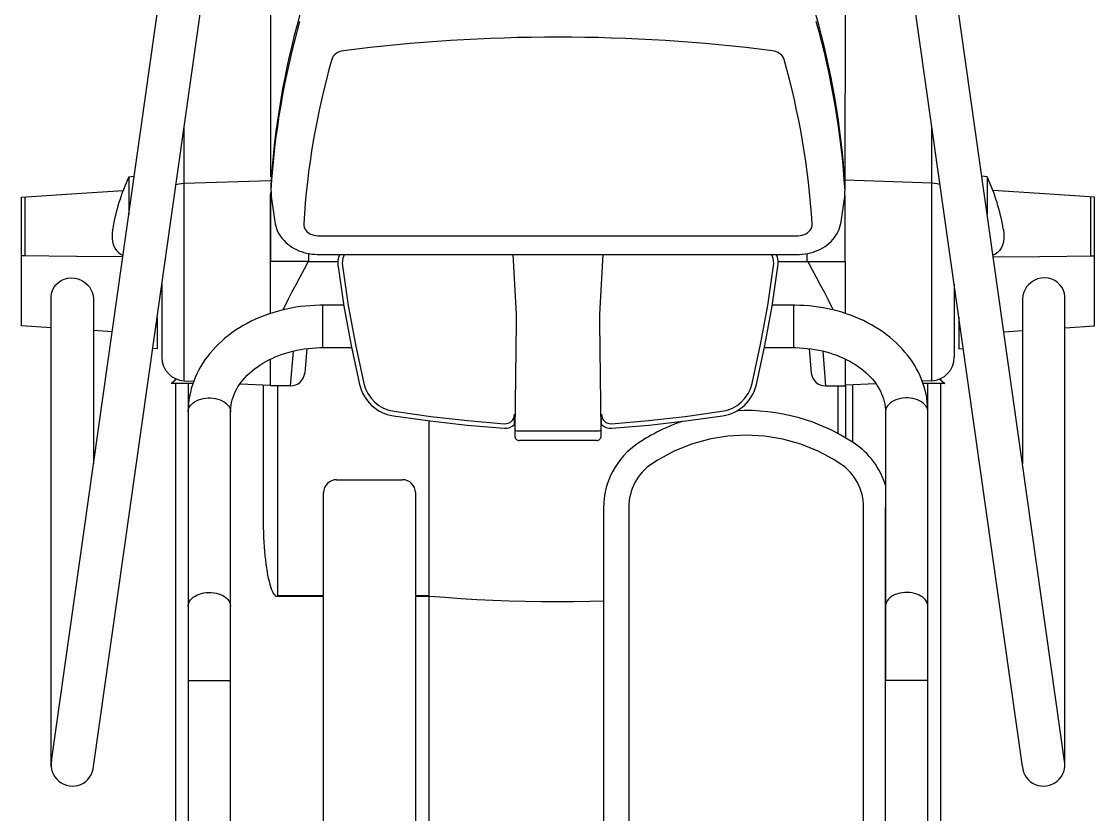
# Model space of a CAD drawing. Header units: millimetres. Extents: x 29224 to 62779, y 35576 to 54938.
# Drawn here: x 59116 to 59769, y 36494 to 36977 of the extents above; entities that cross this region are included whole.
import ezdxf

# ---------------------------------------------------------------- set-up
doc = ezdxf.new("R2010")
doc.units = ezdxf.units.MM

# ---------------------------------------------------------------- blocks, each defined once
blk = doc.blocks.new('A$C29B01179')
for p, q in [((1049.29, 634.45, -1035.45), (1050.47, 652.5, -1035.45)), ((1050.47, 652.5, -1035.45), (1128.65, 652.5, -1035.45)), ((1092.6, 618.96, -1035.45), (1092.97, 652.5, -1035.45)), ((1092.97, 650.21, -1035.45), (1092.97, 652.5, -1035.45)), ((1092.97, 650.21, -1035.45), (1128.65, 650.21, -1035.45)), ((1128.65, 652.5, -1035.45), (1130.85, 618.96, -1035.45)), ((782.57, 634.45, -1035.45), (1067.94, 634.45, -1035.45)), ((784.39, 634.45, -1035.45), (1362.84, 552.53, -1035.45)), ((1067.94, 634.45, -1035.45), (1068.12, 634.47, -1035.45)), ((1068.12, 634.47, -1035.45), (1070.07, 634.23, -1035.45)), ((1070.07, 634.23, -1035.45), (1071.98, 633.65, -1035.45)), ((1071.98, 633.65, -1035.45), (1073.8, 632.73, -1035.45)), ((1073.8, 632.73, -1035.45), (1075.45, 631.5, -1035.45)), ((1075.45, 631.5, -1035.45), (1076.87, 630.03, -1035.45)), ((1076.87, 630.03, -1035.45), (1078.04, 628.33, -1035.45)), ((1078.04, 628.33, -1035.45), (1078.92, 626.45, -1035.45)), ((1078.92, 626.45, -1035.45), (1079.48, 624.44, -1035.45)), ((1079.55, 620.09, -1035.45), (1079.01, 617.92, -1035.45)), ((1079.48, 624.44, -1035.45), (1079.7, 622.27, -1035.45)), ((1079.7, 622.27, -1035.45), (1079.55, 620.09, -1035.45)), ((1076.91, 613.98, -1035.45), (1075.43, 612.32, -1035.45)), ((1078.12, 615.86, -1035.45), (1076.91, 613.98, -1035.45)), ((1079.01, 617.92, -1035.45), (1078.12, 615.86, -1035.45)), ((1092.36, 590.84, -1035.45), (1092.6, 618.96, -1035.45)), ((1130.85, 618.96, -1035.45), (1132.73, 590.67, -1035.45)), ((782.57, 608.67, -1035.45), (1359.23, 527, -1035.45)), ((1066.92, 608.67, -1035.45), (966.45, 608.67, -1035.45)), ((1046.84, 597.28, -1035.45), (1047.59, 608.67, -1035.45)), ((1067.11, 608.67, -1035.45), (1066.92, 608.67, -1035.45)), ((1069.01, 608.88, -1035.45), (1067.11, 608.67, -1035.45)), ((1070.85, 609.41, -1035.45), (1069.01, 608.88, -1035.45)), ((1072.63, 610.24, -1035.45), (1070.85, 609.41, -1035.45)), ((1074.09, 611.18, -1035.45), (1072.63, 610.24, -1035.45)), ((1075.43, 612.32, -1035.45), (1074.09, 611.18, -1035.45)), ((1096.26, 594.74, -1035.45), (1094.98, 593.43, -1035.45)), ((1097.78, 595.8, -1035.45), (1096.26, 594.74, -1035.45)), ((1099.54, 596.6, -1035.45), (1097.78, 595.8, -1035.45)), ((1101.52, 597.13, -1035.45), (1099.54, 596.6, -1035.45)), ((1103.81, 597.39, -1035.45), (1101.52, 597.13, -1035.45)), ((1106.35, 597.37, -1035.45), (1103.81, 597.39, -1035.45)), ((1109.11, 597.05, -1035.45), (1106.35, 597.37, -1035.45)), ((1109.28, 597.02, -1035.45), (1109.11, 597.05, -1035.45)), ((1093.93, 591.87, -1035.45), (1093.37, 590.69, -1035.45)), ((1094.98, 593.43, -1035.45), (1093.93, 591.87, -1035.45)), ((1141.12, 587.18, -1035.45), (1118.16, 587.18, -1035.45)), ((1141.12, 587.18, -1035.45), (1141.4, 583.89, -1035.45)), ((1036.51, 569.99, -1035.45), (1036.74, 572.67, -1035.45)), ((1055.66, 569.99, -1035.45), (1036.51, 569.99, -1035.45)), ((1015.42, 548.23, -1035.45), (1015.42, 561.56, -1035.45)), ((1015.42, 561.56, -1035.45), (1018.14, 558.32, -1035.45)), ((1075.89, 567.13, -1035.45), (1031.36, 567.13, -1035.45)), ((1015.42, 558.88, -1035.45), (457.46, 558.88, -1035.45)), ((1017.67, 558.88, -1035.45), (1018.38, 558.88, -1035.45)), ((1136.35, 558.57, -1035.45), (1136.4, 558.42, -1035.45)), ((1136.4, 558.42, -1035.45), (1136.77, 556.84, -1035.45)), ((1136.77, 556.84, -1035.45), (1137.01, 555.21, -1035.45)), ((1137.01, 555.21, -1035.45), (1137.13, 553.55, -1035.45)), ((998.21, 551.14, -1035.45), (512.44, 551.14, -1035.45)), ((834.78, 551.14, -1035.45), (834.78, 525.36, -1035.45)), ((879.89, 551.14, -1035.45), (880.89, 551.05, -1035.45)), ((880.89, 551.05, -1035.45), (881.88, 550.78, -1035.45)), ((881.88, 550.78, -1035.45), (882.84, 550.33, -1035.45)), ((882.84, 550.33, -1035.45), (883.75, 549.72, -1035.45)), ((883.75, 549.72, -1035.45), (884.62, 548.94, -1035.45)), ((884.62, 548.94, -1035.45), (885.41, 548.02, -1035.45)), ((998.54, 551.14, -1035.45), (998.21, 551.14, -1035.45)), ((998.21, 551.14, -1035.45), (998.96, 551.09, -1035.45)), ((1000.73, 551.08, -1035.45), (998.54, 551.14, -1035.45)), ((998.96, 551.09, -1035.45), (999.95, 550.86, -1035.45)), ((999.95, 550.86, -1035.45), (1000.91, 550.46, -1035.45)), ((1015.42, 551.14, -1035.45), (1000.59, 551.14, -1035.45)), ((1003.05, 550.92, -1035.45), (1000.73, 551.08, -1035.45)), ((1000.91, 550.46, -1035.45), (1001.84, 549.89, -1035.45)), ((1001.84, 549.89, -1035.45), (1002.72, 549.15, -1035.45)), ((1002.72, 549.15, -1035.45), (1003.53, 548.26, -1035.45)), ((1005.37, 550.65, -1035.45), (1003.05, 550.92, -1035.45)), ((1003.53, 548.26, -1035.45), (1004.27, 547.23, -1035.45)), ((1007.68, 550.27, -1035.45), (1005.37, 550.65, -1035.45)), ((1009.98, 549.8, -1035.45), (1007.68, 550.27, -1035.45)), ((1012.26, 549.22, -1035.45), (1009.98, 549.8, -1035.45)), ((1014.53, 548.54, -1035.45), (1012.26, 549.22, -1035.45)), ((1016.78, 547.75, -1035.45), (1014.53, 548.54, -1035.45)), ((1015.42, 548.45, -1035.45), (1015, 548.37, -1035.45)), ((1017.05, 553.55, -1035.45), (1016.75, 547.76, -1035.45)), ((1017.05, 553.55, -1035.45), (1137.13, 553.55, -1035.45)), ((1137.13, 553.55, -1035.45), (1138.94, 501.01, -1035.45)), ((1137.13, 553.55, -1035.45), (1171.74, 553.55, -1035.45)), ((885.41, 548.02, -1035.45), (886.13, 546.95, -1035.45)), ((886.13, 546.95, -1035.45), (886.76, 545.77, -1035.45)), ((886.76, 545.77, -1035.45), (887.3, 544.47, -1035.45)), ((887.3, 544.47, -1035.45), (887.73, 543.09, -1035.45)), ((887.73, 543.09, -1035.45), (888.05, 541.65, -1035.45)), ((888.05, 541.65, -1035.45), (888.26, 540.15, -1035.45)), ((1004.27, 547.23, -1035.45), (1004.93, 546.07, -1035.45)), ((1004.93, 546.07, -1035.45), (1005.49, 544.81, -1035.45)), ((1005.49, 544.81, -1035.45), (1005.95, 543.45, -1035.45)), ((1005.95, 543.45, -1035.45), (1006.29, 542.01, -1035.45)), ((1006.29, 542.01, -1035.45), (1006.53, 540.53, -1035.45)), ((1019.01, 546.87, -1035.45), (1016.78, 547.75, -1035.45)), ((1021.21, 545.88, -1035.45), (1019.01, 546.87, -1035.45)), ((1023.39, 544.79, -1035.45), (1021.21, 545.88, -1035.45)), ((1025.53, 543.6, -1035.45), (1023.39, 544.79, -1035.45)), ((1027.64, 542.32, -1035.45), (1025.53, 543.6, -1035.45)), ((1029.71, 540.93, -1035.45), (1027.64, 542.32, -1035.45)), ((888.17, 535.59, -1035.45), (887.9, 534.12, -1035.45)), ((888.32, 537.1, -1035.45), (888.17, 535.59, -1035.45)), ((888.26, 540.15, -1035.45), (888.35, 538.63, -1035.45)), ((888.35, 538.63, -1035.45), (888.32, 537.1, -1035.45)), ((1006.53, 535.97, -1035.45), (1006.29, 534.48, -1035.45)), ((1006.53, 540.53, -1035.45), (1006.65, 539.01, -1035.45)), ((1006.65, 537.49, -1035.45), (1006.53, 535.97, -1035.45)), ((1006.65, 539.01, -1035.45), (1006.65, 537.49, -1035.45)), ((1031.75, 539.46, -1035.45), (1029.71, 540.93, -1035.45)), ((1033.73, 537.89, -1035.45), (1031.75, 539.46, -1035.45)), ((1035.67, 536.23, -1035.45), (1033.73, 537.89, -1035.45)), ((1037.57, 534.48, -1035.45), (1035.67, 536.23, -1035.45)), ((885.78, 529, -1035.45), (885.02, 528, -1035.45)), ((886.46, 530.13, -1035.45), (885.78, 529, -1035.45)), ((887.04, 531.37, -1035.45), (886.46, 530.13, -1035.45)), ((887.53, 532.71, -1035.45), (887.04, 531.37, -1035.45)), ((887.9, 534.12, -1035.45), (887.53, 532.71, -1035.45)), ((1004.27, 529.27, -1035.45), (1003.53, 528.24, -1035.45)), ((1004.93, 530.43, -1035.45), (1004.27, 529.27, -1035.45)), ((1005.49, 531.69, -1035.45), (1004.93, 530.43, -1035.45)), ((1005.95, 533.05, -1035.45), (1005.49, 531.69, -1035.45)), ((1006.29, 534.48, -1035.45), (1005.95, 533.05, -1035.45)), ((1039.41, 532.65, -1035.45), (1037.57, 534.48, -1035.45)), ((1041.19, 530.74, -1035.45), (1039.41, 532.65, -1035.45)), ((1042.92, 528.74, -1035.45), (1041.19, 530.74, -1035.45)), ((1044.58, 526.67, -1035.45), (1042.92, 528.74, -1035.45)), ((512.44, 525.36, -1035.45), (998.21, 525.36, -1035.45)), ((880.39, 525.38, -1035.45), (879.89, 525.36, -1035.45)), ((881.39, 525.56, -1035.45), (880.39, 525.38, -1035.45)), ((882.36, 525.92, -1035.45), (881.39, 525.56, -1035.45)), ((883.3, 526.45, -1035.45), (882.36, 525.92, -1035.45)), ((884.19, 527.15, -1035.45), (883.3, 526.45, -1035.45)), ((885.02, 528, -1035.45), (884.19, 527.15, -1035.45)), ((998.96, 525.41, -1035.45), (998.21, 525.36, -1035.45)), ((998.21, 525.36, -1035.45), (998.92, 525.35, -1035.45)), ((998.92, 525.35, -1035.45), (1000.56, 525.25, -1035.45)), ((999.95, 525.63, -1035.45), (998.96, 525.41, -1035.45)), ((1000.91, 526.04, -1035.45), (999.95, 525.63, -1035.45)), ((1000.56, 525.25, -1035.45), (1002.21, 525.05, -1035.45)), ((1001.84, 526.61, -1035.45), (1000.91, 526.04, -1035.45)), ((1002.72, 527.35, -1035.45), (1001.84, 526.61, -1035.45)), ((1002.21, 525.05, -1035.45), (1003.85, 524.75, -1035.45)), ((1003.53, 528.24, -1035.45), (1002.72, 527.35, -1035.45)), ((1003.85, 524.75, -1035.45), (1005.47, 524.35, -1035.45)), ((1005.47, 524.35, -1035.45), (1007.08, 523.84, -1035.45)), ((1007.08, 523.84, -1035.45), (1008.66, 523.24, -1035.45)), ((1008.66, 523.24, -1035.45), (1010.23, 522.55, -1035.45)), ((1010.23, 522.55, -1035.45), (1011.76, 521.77, -1035.45)), ((1046.19, 524.52, -1035.45), (1044.58, 526.67, -1035.45)), ((1047.73, 522.3, -1035.45), (1046.19, 524.52, -1035.45)), ((1049.21, 520.01, -1035.45), (1047.73, 522.3, -1035.45)), ((1011.76, 521.77, -1035.45), (1013.28, 520.89, -1035.45)), ((1013.28, 520.89, -1035.45), (1014.76, 519.93, -1035.45)), ((1015.27, 519.56, -1035.45), (1014.3, 501.01, -1035.45)), ((1014.76, 519.93, -1035.45), (1016.21, 518.88, -1035.45)), ((1016.21, 518.88, -1035.45), (1017.64, 517.74, -1035.45)), ((1017.64, 517.74, -1035.45), (1019.03, 516.52, -1035.45)), ((1019.03, 516.52, -1035.45), (1020.38, 515.22, -1035.45)), ((1050.62, 517.66, -1035.45), (1049.21, 520.01, -1035.45)), ((1051.95, 515.25, -1035.45), (1050.62, 517.66, -1035.45)), ((1020.38, 515.22, -1035.45), (1021.7, 513.84, -1035.45)), ((1021.7, 513.84, -1035.45), (1022.99, 512.38, -1035.45)), ((1022.99, 512.38, -1035.45), (1024.23, 510.84, -1035.45)), ((1024.23, 510.84, -1035.45), (1025.42, 509.23, -1035.45)), ((1025.42, 509.23, -1035.45), (1026.58, 507.55, -1035.45)), ((1053.22, 512.78, -1035.45), (1051.95, 515.25, -1035.45)), ((1054.42, 510.25, -1035.45), (1053.22, 512.78, -1035.45)), ((1055.54, 507.67, -1035.45), (1054.42, 510.25, -1035.45)), ((896.81, 502.19, -1035.45), (898.8, 502.59, -1035.45)), ((898.8, 502.59, -1035.45), (900.93, 502.97, -1035.45)), ((900.93, 502.97, -1035.45), (903.2, 503.33, -1035.45)), ((903.2, 503.33, -1035.45), (905.58, 503.66, -1035.45)), ((905.58, 503.66, -1035.45), (908.08, 503.97, -1035.45)), ((908.08, 503.97, -1035.45), (910.68, 504.24, -1035.45)), ((910.68, 504.24, -1035.45), (913.36, 504.49, -1035.45)), ((913.36, 504.49, -1035.45), (916.13, 504.7, -1035.45)), ((916.13, 504.7, -1035.45), (918.97, 504.88, -1035.45)), ((918.97, 504.88, -1035.45), (921.87, 505.03, -1035.45)), ((921.87, 505.03, -1035.45), (924.81, 505.15, -1035.45)), ((924.81, 505.15, -1035.45), (927.79, 505.24, -1035.45)), ((927.79, 505.24, -1035.45), (930.8, 505.29, -1035.45)), ((930.8, 505.29, -1035.45), (933.81, 505.3, -1035.45)), ((933.81, 505.3, -1035.45), (1014.52, 505.3, -1035.45)), ((1026.58, 507.55, -1035.45), (1027.68, 505.79, -1035.45)), ((1027.68, 505.79, -1035.45), (1028.74, 503.97, -1035.45)), ((1028.74, 503.97, -1035.45), (1029.74, 502.09, -1035.45)), ((1056.58, 505.05, -1035.45), (1055.54, 507.67, -1035.45)), ((1057.55, 502.38, -1035.45), (1056.58, 505.05, -1035.45)), ((886.51, 496.71, -1035.45), (885.78, 496.71, -1035.45)), ((885.79, 496.71, -1035.45), (885.88, 497.25, -1035.45)), ((885.79, 468.75, -1035.45), (885.79, 496.71, -1035.45)), ((885.88, 497.25, -1035.45), (886.16, 497.79, -1035.45)), ((886.16, 497.79, -1035.45), (886.64, 498.32, -1035.45)), ((1013.93, 496.71, -1035.45), (886.51, 496.71, -1035.45)), ((886.51, 496.71, -1035.45), (886.51, 468.75, -1035.45)), ((886.64, 498.32, -1035.45), (887.29, 498.85, -1035.45)), ((887.29, 498.85, -1035.45), (888.14, 499.36, -1035.45)), ((888.14, 499.36, -1035.45), (889.16, 499.87, -1035.45)), ((889.16, 499.87, -1035.45), (890.36, 500.37, -1035.45)), ((890.36, 500.37, -1035.45), (891.73, 500.85, -1035.45)), ((891.73, 500.85, -1035.45), (893.26, 501.31, -1035.45)), ((893.26, 501.31, -1035.45), (894.96, 501.76, -1035.45)), ((894.96, 501.76, -1035.45), (896.81, 502.19, -1035.45)), ((1013.93, 488.83, -1035.45), (1013.93, 501.01, -1035.45)), ((1013.93, 501.01, -1035.45), (1030.22, 501.01, -1035.45)), ((1029.74, 502.09, -1035.45), (1030.68, 500.14, -1035.45)), ((1030.68, 500.14, -1035.45), (1031.57, 498.14, -1035.45)), ((1031.57, 498.14, -1035.45), (1032.41, 496.09, -1035.45)), ((1032.41, 496.09, -1035.45), (1033.18, 493.98, -1035.45)), ((1058.45, 499.67, -1035.45), (1057.55, 502.38, -1035.45)), ((1058.01, 501.01, -1035.45), (1089.56, 501.01, -1035.45)), ((1059.26, 496.92, -1035.45), (1058.45, 499.67, -1035.45)), ((1060, 494.14, -1035.45), (1059.26, 496.92, -1035.45)), ((1089.56, 501.01, -1035.45), (1130.25, 501.01, -1035.45)), ((1089.56, 478.09, -1035.45), (1089.56, 501.01, -1035.45)), ((1089.56, 500.92, -1035.45), (1131.64, 500.92, -1035.45)), ((1107.09, 496.31, -1035.45), (1105.82, 495.58, -1035.45)), ((1108.39, 496.94, -1035.45), (1107.09, 496.31, -1035.45)), ((1109.72, 497.48, -1035.45), (1108.39, 496.94, -1035.45)), ((1111.08, 497.92, -1035.45), (1109.72, 497.48, -1035.45)), ((1112.46, 498.26, -1035.45), (1111.08, 497.92, -1035.45)), ((1113.63, 498.46, -1035.45), (1112.46, 498.26, -1035.45)), ((1129.05, 500.73, -1035.45), (1113.63, 498.47, -1035.45)), ((1136, 500.88, -1035.45), (1129.05, 500.73, -1035.45)), ((1141.08, 500.92, -1035.45), (1163.34, 500.92, -1035.45)), ((1163.34, 500.92, -1035.45), (1250.93, 500.92, -1035.45)), ((1033.18, 493.98, -1035.45), (1033.88, 491.83, -1035.45)), ((1033.88, 491.83, -1035.45), (1034.53, 489.63, -1035.45)), ((1034.53, 489.63, -1035.45), (1035.1, 487.4, -1035.45)), ((1060.65, 491.33, -1035.45), (1060, 494.14, -1035.45)), ((1061.65, 492.79, -1035.45), (1060.15, 493.48, -1035.45)), ((1061.23, 488.49, -1035.45), (1060.65, 491.33, -1035.45)), ((1066.21, 490.57, -1035.45), (1061.65, 492.79, -1035.45)), ((1070.83, 488.22, -1035.45), (1066.21, 490.57, -1035.45)), ((1099.25, 489.38, -1035.45), (1098.37, 488.08, -1035.45)), ((1100.2, 490.61, -1035.45), (1099.25, 489.38, -1035.45)), ((1101.22, 491.77, -1035.45), (1100.2, 490.61, -1035.45)), ((1102.29, 492.85, -1035.45), (1101.22, 491.77, -1035.45)), ((1103.42, 493.85, -1035.45), (1102.29, 492.85, -1035.45)), ((1104.6, 494.76, -1035.45), (1103.42, 493.85, -1035.45)), ((1105.82, 495.58, -1035.45), (1104.6, 494.76, -1035.45)), ((1013.93, 488.83, -1035.45), (1035.13, 487.18, -1035.45)), ((1035.1, 487.4, -1035.45), (1035.61, 485.13, -1035.45)), ((1035.61, 485.13, -1035.45), (1036.05, 482.83, -1035.45)), ((1061.72, 485.63, -1035.45), (1061.23, 488.49, -1035.45)), ((1062.14, 482.75, -1035.45), (1061.72, 485.63, -1035.45)), ((1075.48, 485.76, -1035.45), (1070.83, 488.22, -1035.45)), ((1080.16, 483.24, -1035.45), (1075.48, 485.76, -1035.45)), ((1084.84, 480.68, -1035.45), (1080.16, 483.24, -1035.45)), ((1096.17, 483.8, -1035.45), (1095.59, 482.28, -1035.45)), ((1096.82, 485.28, -1035.45), (1096.17, 483.8, -1035.45)), ((1097.56, 486.71, -1035.45), (1096.82, 485.28, -1035.45)), ((1098.37, 488.08, -1035.45), (1097.56, 486.71, -1035.45)), ((1036.58, 478.97, -1035.45), (1021.78, 480.27, -1035.45)), ((1036.05, 482.83, -1035.45), (1036.42, 480.5, -1035.45)), ((1036.42, 480.5, -1035.45), (1036.72, 478.16, -1035.45)), ((1036.72, 478.16, -1035.45), (1036.95, 475.8, -1035.45)), ((1062.47, 479.85, -1035.45), (1062.14, 482.75, -1035.45)), ((1062.72, 476.94, -1035.45), (1062.47, 479.85, -1035.45)), ((1062.89, 474.02, -1035.45), (1062.72, 476.94, -1035.45)), ((1089.52, 478.11, -1035.45), (1084.84, 480.68, -1035.45)), ((1089.56, 478.09, -1035.45), (1089.52, 478.11, -1035.45)), ((1089.56, 478.09, -1035.45), (1089.56, 460.08, -1035.45)), ((1094.47, 478, -1035.45), (1089.56, 478, -1035.45)), ((1089.56, 478, -1035.45), (1089.56, 460.08, -1035.45)), ((1094.36, 477.49, -1035.45), (1094.13, 475.84, -1035.45)), ((1094.69, 479.12, -1035.45), (1094.36, 477.49, -1035.45)), ((1095.1, 480.71, -1035.45), (1094.69, 479.12, -1035.45)), ((1095.59, 482.28, -1035.45), (1095.1, 480.71, -1035.45)), ((1106.42, 477.05, -1035.45), (1105.93, 475.95, -1035.45)), ((1107.05, 478.05, -1035.45), (1106.42, 477.05, -1035.45)), ((1107.78, 478.93, -1035.45), (1107.05, 478.05, -1035.45)), ((1108.61, 479.66, -1035.45), (1107.78, 478.93, -1035.45)), ((1109.51, 480.23, -1035.45), (1108.61, 479.66, -1035.45)), ((1110.47, 480.63, -1035.45), (1109.51, 480.23, -1035.45)), ((1111.47, 480.85, -1035.45), (1110.47, 480.63, -1035.45)), ((1112.48, 480.88, -1035.45), (1111.47, 480.85, -1035.45)), ((1036.95, 475.8, -1035.45), (1037.11, 473.42, -1035.45)), ((1037.11, 473.42, -1035.45), (1037.19, 471.04, -1035.45)), ((1037.19, 471.04, -1035.45), (1037.2, 469.49, -1035.45)), ((1062.98, 471.09, -1035.45), (1062.89, 474.02, -1035.45)), ((1062.99, 469.49, -1035.45), (1062.98, 471.09, -1035.45)), ((1093.93, 472.59, -1035.45), (1093.92, 472.27, -1035.45)), ((1093.92, 472.27, -1035.45), (1093.92, 180.32, -1035.45)), ((1093.98, 474.18, -1035.45), (1093.93, 472.59, -1035.45)), ((1094.13, 475.84, -1035.45), (1093.98, 474.18, -1035.45)), ((1105.34, 473.53, -1035.45), (1105.27, 472.27, -1035.45)), ((1105.27, 472.27, -1035.45), (1105.27, 180.32, -1035.45)), ((1105.56, 474.77, -1035.45), (1105.34, 473.53, -1035.45)), ((1105.93, 475.95, -1035.45), (1105.56, 474.77, -1035.45)), ((661.57, 468.75, -1035.45), (885.79, 468.75, -1035.45)), ((886.51, 468.75, -1035.45), (949.05, 468.75, -1035.45)), ((1062.99, 469.49, -1035.45), (1037.2, 469.49, -1035.45)), ((1037.2, 469.49, -1035.45), (1037.2, 451.84, -1035.45)), ((1062.99, 456.55, -1035.45), (1062.99, 469.49, -1035.45)), ((1213.46, 463.42, -1035.45), (1212.48, 463.8, -1035.45)), ((1214.38, 462.87, -1035.45), (1213.46, 463.42, -1035.45)), ((956.9, 460.9, -1035.45), (956.9, 420.79, -1035.45)), ((1086.5, 460.02, -1035.45), (1062.45, 456.47, -1035.45)), ((1086.87, 457.3, -1035.45), (1062.92, 453.75, -1035.45)), ((1088.46, 457.4, -1035.45), (1086.87, 457.3, -1035.45)), ((1090.06, 457.3, -1035.45), (1088.46, 457.4, -1035.45)), ((1091.62, 457.01, -1035.45), (1090.06, 457.3, -1035.45)), ((1093.7, 456.29, -1035.45), (1091.62, 457.01, -1035.45)), ((1215.23, 462.16, -1035.45), (1214.38, 462.87, -1035.45)), ((1215.98, 461.29, -1035.45), (1215.23, 462.16, -1035.45)), ((1216.62, 460.29, -1035.45), (1215.98, 461.29, -1035.45)), ((1217.14, 459.19, -1035.45), (1216.62, 460.29, -1035.45)), ((1217.52, 458, -1035.45), (1217.14, 459.19, -1035.45)), ((1217.75, 456.76, -1035.45), (1217.52, 458, -1035.45)), ((1038.53, 452.1, -1035.45), (1014.77, 446.94, -1035.45)), ((1062.45, 456.47, -1035.45), (1038.53, 452.1, -1035.45)), ((1062.92, 453.75, -1035.45), (1039.09, 449.4, -1035.45)), ((1093.92, 456.17, -1035.45), (1093.7, 456.29, -1035.45)), ((1039.09, 449.4, -1035.45), (1015.42, 444.26, -1035.45)), ((995.75, 426.36, -1035.45), (992.63, 403.96, -1035.45)), ((998.47, 425.92, -1035.45), (995.36, 403.61, -1035.45)), ((885.78, 412.94, -1035.45), (661.6, 412.94, -1035.45)), ((885.78, 404.5, -1035.45), (885.78, 412.94, -1035.45)), ((949.05, 412.94, -1035.45), (886.51, 412.94, -1035.45)), ((886.51, 412.94, -1035.45), (886.51, 404.5, -1035.45)), ((659.27, 404.5, -1035.45), (885.78, 404.5, -1035.45)), ((886.15, 404.44, -1035.45), (885.38, 394.97, -1035.45)), ((886.51, 404.5, -1035.45), (992.7, 404.5, -1035.45)), ((992.63, 403.96, -1035.45), (990.11, 381.48, -1035.45)), ((995.36, 403.61, -1035.45), (992.85, 381.23, -1035.45)), ((885.38, 394.97, -1035.45), (884.71, 385.37, -1035.45)), ((884.71, 385.37, -1035.45), (884.13, 375.65, -1035.45)), ((990.11, 381.48, -1035.45), (988.19, 358.94, -1035.45)), ((992.85, 381.23, -1035.45), (990.94, 358.78, -1035.45)), ((884.13, 375.65, -1035.45), (883.66, 365.83, -1035.45)), ((883.66, 365.83, -1035.45), (883.29, 355.94, -1035.45)), ((883.29, 355.94, -1035.45), (883.03, 346.16, -1035.45)), ((983.51, 352.45, -1035.45), (983.58, 352.42, -1035.45)), ((983.58, 352.42, -1035.45), (983.82, 352.38, -1035.45)), ((983.82, 352.38, -1035.45), (984.22, 352.34, -1035.45)), ((990.39, 352.64, -1035.45), (996.67, 352.72, -1035.45)), ((1057.47, 351.51, -1035.45), (1093.92, 353.51, -1035.45)), ((883.03, 346.16, -1035.45), (882.87, 336.34, -1035.45)), ((980.75, 302.83, -1035.45), (980.75, 349.69, -1035.45)), ((984.22, 352.34, -1035.45), (984.75, 352.31, -1035.45)), ((984.75, 352.31, -1035.45), (985.41, 352.29, -1035.45)), ((985.41, 352.29, -1035.45), (986.17, 352.27, -1035.45)), ((986.17, 352.27, -1035.45), (987, 352.25, -1035.45)), ((986.34, 349.51, -1035.45), (986.38, 350.33, -1035.45)), ((986.34, 302.99, -1035.45), (986.34, 349.51, -1035.45)), ((986.38, 350.33, -1035.45), (986.47, 351.08, -1035.45)), ((986.47, 351.08, -1035.45), (986.62, 351.69, -1035.45)), ((986.62, 351.69, -1035.45), (986.8, 352.09, -1035.45)), ((986.8, 352.09, -1035.45), (987, 352.25, -1035.45)), ((987, 352.25, -1035.45), (1052.76, 351.45, -1035.45)), ((882.87, 336.34, -1035.45), (882.81, 326.51, -1035.45)), ((882.81, 326.51, -1035.45), (882.86, 316.67, -1035.45)), ((882.86, 316.67, -1035.45), (883.02, 306.65, -1035.45)), ((883.02, 306.65, -1035.45), (883.23, 298.53, -1035.45)), ((984.22, 300.16, -1035.45), (983.82, 300.12, -1035.45)), ((984.75, 300.19, -1035.45), (984.22, 300.16, -1035.45)), ((985.41, 300.21, -1035.45), (984.75, 300.19, -1035.45)), ((986.17, 300.23, -1035.45), (985.41, 300.21, -1035.45)), ((987, 300.25, -1035.45), (986.17, 300.23, -1035.45)), ((986.38, 302.17, -1035.45), (986.34, 302.99, -1035.45)), ((986.47, 301.42, -1035.45), (986.38, 302.17, -1035.45)), ((986.62, 300.81, -1035.45), (986.47, 301.42, -1035.45)), ((986.8, 300.41, -1035.45), (986.62, 300.81, -1035.45)), ((987, 300.25, -1035.45), (986.8, 300.41, -1035.45)), ((1052.76, 301.05, -1035.45), (987, 300.25, -1035.45)), ((1093.92, 298.99, -1035.45), (1057.47, 300.99, -1035.45)), ((939.79, 298.53, -1035.45), (670.6, 298.53, -1035.45)), ((983.58, 300.08, -1035.45), (983.51, 300.05, -1035.45)), ((983.82, 300.12, -1035.45), (983.58, 300.08, -1035.45)), ((990.39, 299.86, -1035.45), (996.67, 299.78, -1035.45)), ((990.94, 293.72, -1035.45), (992.85, 271.27, -1035.45)), ((988.19, 293.56, -1035.45), (990.11, 271.02, -1035.45)), ((940.05, 283.23, -1035.45), (670.2, 283.23, -1035.45)), ((990.11, 271.02, -1035.45), (992.63, 248.54, -1035.45)), ((992.85, 271.27, -1035.45), (995.36, 248.89, -1035.45)), ((992.63, 248.54, -1035.45), (995.75, 226.14, -1035.45)), ((995.36, 248.89, -1035.45), (998.47, 226.58, -1035.45)), ((1014.77, 205.56, -1035.45), (1038.53, 200.4, -1035.45)), ((1015.42, 208.24, -1035.45), (1039.09, 203.1, -1035.45)), ((1039.09, 203.1, -1035.45), (1062.92, 198.75, -1035.45)), ((1037.2, 200.66, -1035.45), (1037.2, 183.01, -1035.45)), ((1038.53, 200.4, -1035.45), (1062.45, 196.03, -1035.45)), ((1062.45, 196.03, -1035.45), (1086.5, 192.48, -1035.45)), ((1062.92, 198.75, -1035.45), (1086.87, 195.2, -1035.45)), ((1062.99, 183.01, -1035.45), (1062.99, 195.95, -1035.45)), ((1091.62, 195.49, -1035.45), (1093.7, 196.21, -1035.45)), ((1093.7, 196.21, -1035.45), (1093.92, 196.33, -1035.45)), ((1217.52, 194.59, -1035.45), (1217.75, 195.84, -1035.45)), ((1086.87, 195.2, -1035.45), (1088.46, 195.1, -1035.45)), ((1088.46, 195.1, -1035.45), (1090.06, 195.2, -1035.45)), ((1089.56, 192.42, -1035.45), (1089.56, 174.78, -1035.45)), ((1089.56, 192.42, -1035.45), (1089.56, 174.41, -1035.45)), ((1090.06, 195.2, -1035.45), (1091.62, 195.49, -1035.45)), ((1213.46, 189.17, -1035.45), (1214.38, 189.72, -1035.45)), ((1214.38, 189.72, -1035.45), (1215.23, 190.43, -1035.45)), ((1215.23, 190.43, -1035.45), (1215.98, 191.3, -1035.45)), ((1215.98, 191.3, -1035.45), (1216.62, 192.3, -1035.45)), ((1216.62, 192.3, -1035.45), (1217.14, 193.4, -1035.45)), ((1217.14, 193.4, -1035.45), (1217.52, 194.59, -1035.45)), ((1062.99, 183.01, -1035.45), (1037.2, 183.01, -1035.45)), ((1037.2, 183.01, -1035.45), (1037.2, 181.8, -1035.45)), ((1062.99, 182.17, -1035.45), (1062.99, 183.01, -1035.45)), ((1212.48, 188.79, -1035.45), (1213.46, 189.17, -1035.45)), ((1036.98, 177.04, -1035.45), (1036.76, 174.68, -1035.45)), ((1037.12, 179.42, -1035.45), (1036.98, 177.04, -1035.45)), ((1037.2, 181.8, -1035.45), (1037.12, 179.42, -1035.45)), ((1062.56, 173.56, -1035.45), (1062.78, 176.47, -1035.45)), ((1062.78, 176.47, -1035.45), (1062.93, 179.39, -1035.45)), ((1062.93, 179.39, -1035.45), (1062.99, 182.17, -1035.45)), ((1093.92, 180.32, -1035.45), (1093.94, 179.36, -1035.45)), ((1093.94, 179.36, -1035.45), (1094.03, 177.69, -1035.45)), ((1094.03, 177.69, -1035.45), (1094.22, 176.03, -1035.45)), ((1105.27, 180.32, -1035.45), (1105.34, 179.06, -1035.45)), ((1105.34, 179.06, -1035.45), (1105.56, 177.82, -1035.45)), ((1105.56, 177.82, -1035.45), (1105.93, 176.64, -1035.45)), ((1105.93, 176.64, -1035.45), (1106.42, 175.54, -1035.45)), ((1036.59, 173.53, -1035.45), (1021.78, 172.23, -1035.45)), ((1036.11, 170.01, -1035.45), (1035.68, 167.7, -1035.45)), ((1036.47, 172.33, -1035.45), (1036.11, 170.01, -1035.45)), ((1036.76, 174.68, -1035.45), (1036.47, 172.33, -1035.45)), ((1061.86, 167.78, -1035.45), (1062.25, 170.66, -1035.45)), ((1062.25, 170.66, -1035.45), (1062.56, 173.56, -1035.45)), ((1084.84, 171.82, -1035.45), (1080.16, 169.26, -1035.45)), ((1089.52, 174.39, -1035.45), (1084.84, 171.82, -1035.45)), ((1089.56, 174.41, -1035.45), (1089.52, 174.39, -1035.45)), ((1089.56, 174.78, -1035.45), (1094.43, 174.78, -1035.45)), ((1089.56, 174.41, -1035.45), (1089.56, 151.49, -1035.45)), ((1094.22, 176.03, -1035.45), (1094.49, 174.39, -1035.45)), ((1094.49, 174.39, -1035.45), (1094.86, 172.76, -1035.45)), ((1094.86, 172.76, -1035.45), (1095.31, 171.17, -1035.45)), ((1095.31, 171.17, -1035.45), (1095.84, 169.61, -1035.45)), ((1106.42, 175.54, -1035.45), (1107.05, 174.54, -1035.45)), ((1107.05, 174.54, -1035.45), (1107.78, 173.66, -1035.45)), ((1107.78, 173.66, -1035.45), (1108.61, 172.93, -1035.45)), ((1108.61, 172.93, -1035.45), (1109.51, 172.36, -1035.45)), ((1109.51, 172.36, -1035.45), (1110.47, 171.96, -1035.45)), ((1110.47, 171.96, -1035.45), (1111.47, 171.75, -1035.45)), ((1111.47, 171.75, -1035.45), (1112.48, 171.71, -1035.45)), ((1035.11, 165.31, -1035.45), (1013.93, 163.67, -1035.45)), ((1013.93, 163.67, -1035.45), (1013.93, 151.49, -1035.45)), ((1034.61, 163.2, -1035.45), (1033.98, 161, -1035.45)), ((1035.18, 165.43, -1035.45), (1034.61, 163.2, -1035.45)), ((1035.68, 167.7, -1035.45), (1035.18, 165.43, -1035.45)), ((1060.84, 162.07, -1035.45), (1061.39, 164.91, -1035.45)), ((1061.39, 164.91, -1035.45), (1061.86, 167.78, -1035.45)), ((1070.83, 164.28, -1035.45), (1066.21, 161.93, -1035.45)), ((1075.48, 166.74, -1035.45), (1070.83, 164.28, -1035.45)), ((1080.16, 169.26, -1035.45), (1075.48, 166.74, -1035.45)), ((1095.84, 169.61, -1035.45), (1096.46, 168.09, -1035.45)), ((1096.46, 168.09, -1035.45), (1097.16, 166.62, -1035.45)), ((1097.16, 166.62, -1035.45), (1097.95, 165.21, -1035.45)), ((1097.95, 165.21, -1035.45), (1098.8, 163.86, -1035.45)), ((1098.8, 163.86, -1035.45), (1099.74, 162.57, -1035.45)), ((1032.53, 156.73, -1035.45), (1031.7, 154.67, -1035.45)), ((1033.29, 158.84, -1035.45), (1032.53, 156.73, -1035.45)), ((1033.98, 161, -1035.45), (1033.29, 158.84, -1035.45)), ((1059.5, 156.46, -1035.45), (1060.21, 159.25, -1035.45)), ((1061.65, 159.71, -1035.45), (1060.15, 159.02, -1035.45)), ((1060.21, 159.25, -1035.45), (1060.84, 162.07, -1035.45)), ((1066.21, 161.93, -1035.45), (1061.65, 159.71, -1035.45)), ((1099.74, 162.57, -1035.45), (1100.74, 161.36, -1035.45)), ((1100.74, 161.36, -1035.45), (1101.8, 160.22, -1035.45)), ((1101.8, 160.22, -1035.45), (1102.93, 159.16, -1035.45)), ((1102.93, 159.16, -1035.45), (1104.11, 158.2, -1035.45)), ((1104.11, 158.2, -1035.45), (1105.34, 157.32, -1035.45)), ((1105.34, 157.32, -1035.45), (1106.62, 156.54, -1035.45)), ((1013.93, 151.49, -1035.45), (982.44, 151.49, -1035.45)), ((984.86, 155.79, -1035.45), (1013.93, 155.79, -1035.45)), ((1013.93, 151.49, -1035.45), (1030.22, 151.49, -1035.45)), ((1015.27, 132.93, -1035.45), (1014.3, 151.49, -1035.45)), ((1029.89, 150.71, -1035.45), (1028.9, 148.82, -1035.45)), ((1030.83, 152.66, -1035.45), (1029.89, 150.71, -1035.45)), ((1031.7, 154.67, -1035.45), (1030.83, 152.66, -1035.45)), ((1056.91, 148.31, -1035.45), (1057.85, 150.99, -1035.45)), ((1057.85, 150.99, -1035.45), (1058.71, 153.71, -1035.45)), ((1058.01, 151.49, -1035.45), (1089.56, 151.49, -1035.45)), ((1058.71, 153.71, -1035.45), (1059.5, 156.46, -1035.45)), ((1129.11, 151.86, -1035.45), (1089.56, 151.86, -1035.45)), ((1129.82, 151.77, -1035.45), (1089.56, 151.77, -1035.45)), ((1106.62, 156.54, -1035.45), (1107.93, 155.86, -1035.45)), ((1107.93, 155.86, -1035.45), (1109.28, 155.28, -1035.45)), ((1109.28, 155.28, -1035.45), (1110.65, 154.8, -1035.45)), ((1110.65, 154.8, -1035.45), (1112.04, 154.42, -1035.45)), ((1112.04, 154.42, -1035.45), (1113.45, 154.15, -1035.45)), ((1113.45, 154.15, -1035.45), (1113.63, 154.12, -1035.45)), ((1113.63, 154.12, -1035.45), (1129.05, 151.87, -1035.45)), ((1129.05, 151.87, -1035.45), (1136, 151.71, -1035.45)), ((1259.18, 151.69, -1035.45), (1133.5, 151.77, -1035.45)), ((1137.13, 98.95, -1035.45), (1138.95, 151.77, -1035.45)), ((1014.52, 147.2, -1035.45), (979.77, 147.2, -1035.45)), ((1025.63, 143.56, -1035.45), (1024.45, 141.94, -1035.45)), ((1026.77, 145.24, -1035.45), (1025.63, 143.56, -1035.45)), ((1027.86, 147, -1035.45), (1026.77, 145.24, -1035.45)), ((1028.9, 148.82, -1035.45), (1027.86, 147, -1035.45)), ((1054.79, 143.09, -1035.45), (1055.89, 145.68, -1035.45)), ((1055.89, 145.68, -1035.45), (1056.91, 148.31, -1035.45)), ((670.2, 140.41, -1035.45), (940.05, 140.41, -1035.45)), ((1020.66, 137.55, -1035.45), (1019.32, 136.25, -1035.45)), ((1021.96, 138.94, -1035.45), (1020.66, 137.55, -1035.45)), ((1023.22, 140.4, -1035.45), (1021.96, 138.94, -1035.45)), ((1024.45, 141.94, -1035.45), (1023.22, 140.4, -1035.45)), ((1051.08, 135.65, -1035.45), (1052.39, 138.07, -1035.45)), ((1052.39, 138.07, -1035.45), (1053.63, 140.55, -1035.45)), ((1053.63, 140.55, -1035.45), (1054.79, 143.09, -1035.45)), ((1012.21, 130.98, -1035.45), (1010.72, 130.19, -1035.45)), ((1013.69, 131.87, -1035.45), (1012.21, 130.98, -1035.45)), ((1015.14, 132.83, -1035.45), (1013.69, 131.87, -1035.45)), ((1016.56, 133.89, -1035.45), (1015.14, 132.83, -1035.45)), ((1017.96, 135.03, -1035.45), (1016.56, 133.89, -1035.45)), ((1019.32, 136.25, -1035.45), (1017.96, 135.03, -1035.45)), ((1046.74, 128.76, -1035.45), (1048.25, 130.99, -1035.45)), ((1048.25, 130.99, -1035.45), (1049.7, 133.29, -1035.45)), ((1049.7, 133.29, -1035.45), (1051.08, 135.65, -1035.45)), ((940.07, 127.23, -1035.45), (672.63, 127.23, -1035.45)), ((782.57, 43.83, -1035.45), (1359.23, 125.5, -1035.45)), ((879.89, 127.14, -1035.45), (834.78, 127.14, -1035.45)), ((834.78, 101.36, -1035.45), (834.78, 127.14, -1035.45)), ((998.21, 127.14, -1035.45), (879.89, 127.14, -1035.45)), ((880.39, 127.12, -1035.45), (879.89, 127.14, -1035.45)), ((881.39, 126.94, -1035.45), (880.39, 127.12, -1035.45)), ((882.36, 126.58, -1035.45), (881.39, 126.94, -1035.45)), ((883.3, 126.05, -1035.45), (882.36, 126.58, -1035.45)), ((884.19, 125.35, -1035.45), (883.3, 126.05, -1035.45)), ((885.02, 124.5, -1035.45), (884.19, 125.35, -1035.45)), ((885.78, 123.5, -1035.45), (885.02, 124.5, -1035.45)), ((940.07, 127.23, -1035.45), (940.06, 127.14, -1035.45)), ((999.67, 127.18, -1035.45), (998.21, 127.14, -1035.45)), ((998.96, 127.09, -1035.45), (998.21, 127.14, -1035.45)), ((999.95, 126.87, -1035.45), (998.96, 127.09, -1035.45)), ((1001.3, 127.32, -1035.45), (999.67, 127.18, -1035.45)), ((1000.91, 126.46, -1035.45), (999.95, 126.87, -1035.45)), ((1001.84, 125.89, -1035.45), (1000.91, 126.46, -1035.45)), ((1002.92, 127.57, -1035.45), (1001.3, 127.32, -1035.45)), ((1002.72, 125.15, -1035.45), (1001.84, 125.89, -1035.45)), ((1003.53, 124.26, -1035.45), (1002.72, 125.15, -1035.45)), ((1004.51, 127.9, -1035.45), (1002.92, 127.57, -1035.45)), ((1004.27, 123.23, -1035.45), (1003.53, 124.26, -1035.45)), ((1006.1, 128.34, -1035.45), (1004.51, 127.9, -1035.45)), ((1007.66, 128.86, -1035.45), (1006.1, 128.34, -1035.45)), ((1009.2, 129.48, -1035.45), (1007.66, 128.86, -1035.45)), ((1010.72, 130.19, -1035.45), (1009.2, 129.48, -1035.45)), ((1041.84, 122.5, -1035.45), (1043.53, 124.51, -1035.45)), ((1043.53, 124.51, -1035.45), (1045.17, 126.6, -1035.45)), ((1045.17, 126.6, -1035.45), (1046.74, 128.76, -1035.45)), ((886.46, 122.37, -1035.45), (885.78, 123.5, -1035.45)), ((887.04, 121.13, -1035.45), (886.46, 122.37, -1035.45)), ((887.53, 119.79, -1035.45), (887.04, 121.13, -1035.45)), ((887.9, 118.38, -1035.45), (887.53, 119.79, -1035.45)), ((888.17, 116.91, -1035.45), (887.9, 118.38, -1035.45)), ((1004.93, 122.07, -1035.45), (1004.27, 123.23, -1035.45)), ((1005.49, 120.81, -1035.45), (1004.93, 122.07, -1035.45)), ((1005.95, 119.45, -1035.45), (1005.49, 120.81, -1035.45)), ((1006.29, 118.02, -1035.45), (1005.95, 119.45, -1035.45)), ((1006.53, 116.53, -1035.45), (1006.29, 118.02, -1035.45)), ((1036.43, 116.95, -1035.45), (1038.28, 118.72, -1035.45)), ((1038.28, 118.72, -1035.45), (1040.09, 120.57, -1035.45)), ((1040.09, 120.57, -1035.45), (1041.84, 122.5, -1035.45)), ((888.05, 110.85, -1035.45), (888.26, 112.35, -1035.45)), ((888.32, 115.4, -1035.45), (888.17, 116.91, -1035.45)), ((888.26, 112.35, -1035.45), (888.35, 113.87, -1035.45)), ((888.35, 113.87, -1035.45), (888.32, 115.4, -1035.45)), ((1006.29, 110.49, -1035.45), (1006.53, 111.97, -1035.45)), ((1006.65, 115.01, -1035.45), (1006.53, 116.53, -1035.45)), ((1006.53, 111.97, -1035.45), (1006.65, 113.49, -1035.45)), ((1006.65, 113.49, -1035.45), (1006.65, 115.01, -1035.45)), ((1028.54, 110.77, -1035.45), (1030.58, 112.18, -1035.45)), ((1030.58, 112.18, -1035.45), (1032.57, 113.68, -1035.45)), ((1032.57, 113.68, -1035.45), (1034.52, 115.27, -1035.45)), ((1034.52, 115.27, -1035.45), (1036.43, 116.95, -1035.45)), ((884.62, 103.56, -1035.45), (885.41, 104.48, -1035.45)), ((885.41, 104.48, -1035.45), (886.13, 105.55, -1035.45)), ((886.13, 105.55, -1035.45), (886.76, 106.73, -1035.45)), ((886.76, 106.73, -1035.45), (887.3, 108.03, -1035.45)), ((887.3, 108.03, -1035.45), (887.73, 109.41, -1035.45)), ((887.73, 109.41, -1035.45), (888.05, 110.85, -1035.45)), ((1003.53, 104.24, -1035.45), (1004.27, 105.27, -1035.45)), ((1004.27, 105.27, -1035.45), (1004.93, 106.43, -1035.45)), ((1004.93, 106.43, -1035.45), (1005.49, 107.69, -1035.45)), ((1005.49, 107.69, -1035.45), (1005.95, 109.05, -1035.45)), ((1005.95, 109.05, -1035.45), (1006.29, 110.49, -1035.45)), ((1015.63, 104.33, -1035.45), (1017.85, 105.16, -1035.45)), ((1017.05, 98.95, -1035.45), (1016.75, 104.75, -1035.45)), ((1017.85, 105.16, -1035.45), (1020.05, 106.09, -1035.45)), ((1020.05, 106.09, -1035.45), (1022.22, 107.11, -1035.45)), ((1022.22, 107.11, -1035.45), (1024.36, 108.23, -1035.45)), ((1024.36, 108.23, -1035.45), (1026.47, 109.45, -1035.45)), ((1026.47, 109.45, -1035.45), (1028.54, 110.77, -1035.45)), ((512.44, 101.36, -1035.45), (1015.42, 101.36, -1035.45)), ((784.39, 18.05, -1035.45), (1362.84, 99.97, -1035.45)), ((879.89, 101.36, -1035.45), (880.89, 101.45, -1035.45)), ((880.89, 101.45, -1035.45), (881.88, 101.72, -1035.45)), ((881.88, 101.72, -1035.45), (882.84, 102.17, -1035.45)), ((882.84, 102.17, -1035.45), (883.75, 102.78, -1035.45)), ((883.75, 102.78, -1035.45), (884.62, 103.56, -1035.45)), ((998.21, 101.36, -1035.45), (998.96, 101.41, -1035.45)), ((998.21, 101.36, -1035.45), (999.61, 101.38, -1035.45)), ((998.96, 101.41, -1035.45), (999.95, 101.64, -1035.45)), ((999.61, 101.38, -1035.45), (1001.93, 101.49, -1035.45)), ((999.95, 101.64, -1035.45), (1000.91, 102.04, -1035.45)), ((1000.91, 102.04, -1035.45), (1001.84, 102.61, -1035.45)), ((1001.84, 102.61, -1035.45), (1002.72, 103.35, -1035.45)), ((1001.93, 101.49, -1035.45), (1004.24, 101.71, -1035.45)), ((1002.72, 103.35, -1035.45), (1003.53, 104.24, -1035.45)), ((1004.24, 101.71, -1035.45), (1006.55, 102.03, -1035.45)), ((1006.55, 102.03, -1035.45), (1008.84, 102.45, -1035.45)), ((1008.84, 102.45, -1035.45), (1011.12, 102.98, -1035.45)), ((1011.12, 102.98, -1035.45), (1013.38, 103.6, -1035.45)), ((1013.38, 103.6, -1035.45), (1015.63, 104.33, -1035.45)), ((1015, 104.13, -1035.45), (1015.42, 104.05, -1035.45)), ((1015.42, 90.94, -1035.45), (1015.42, 104.26, -1035.45)), ((1017.05, 98.95, -1035.45), (1137.13, 98.95, -1035.45)), ((1137.01, 97.29, -1035.45), (1137.13, 98.95, -1035.45)), ((1137.13, 98.95, -1035.45), (1171.74, 98.95, -1035.45)), ((1015.42, 93.62, -1035.45), (457.46, 93.62, -1035.45)), ((1018.14, 94.18, -1035.45), (1015.42, 90.94, -1035.45)), ((1018.38, 93.62, -1035.45), (1017.67, 93.62, -1035.45)), ((1136.35, 93.93, -1035.45), (1136.4, 94.08, -1035.45)), ((1136.4, 94.08, -1035.45), (1136.77, 95.66, -1035.45)), ((1136.77, 95.66, -1035.45), (1137.01, 97.29, -1035.45)), ((1075.89, 85.37, -1035.45), (1031.36, 85.37, -1035.45)), ((1055.66, 82.51, -1035.45), (1036.51, 82.51, -1035.45)), ((1036.51, 82.51, -1035.45), (1036.74, 79.83, -1035.45)), ((1141.12, 65.32, -1035.45), (1118.16, 65.32, -1035.45)), ((1141.12, 65.32, -1035.45), (1141.4, 68.61, -1035.45)), ((1092.36, 61.66, -1035.45), (1092.6, 33.54, -1035.45)), ((1093.93, 60.63, -1035.45), (1093.37, 61.81, -1035.45)), ((1094.98, 59.07, -1035.45), (1093.93, 60.63, -1035.45)), ((1096.26, 57.76, -1035.45), (1094.98, 59.07, -1035.45)), ((1130.85, 33.54, -1035.45), (1132.73, 61.83, -1035.45)), ((1046.84, 55.22, -1035.45), (1047.59, 43.83, -1035.45)), ((1097.78, 56.7, -1035.45), (1096.26, 57.76, -1035.45)), ((1099.54, 55.9, -1035.45), (1097.78, 56.7, -1035.45)), ((1101.52, 55.37, -1035.45), (1099.54, 55.9, -1035.45)), ((1103.81, 55.11, -1035.45), (1101.52, 55.37, -1035.45)), ((1106.35, 55.13, -1035.45), (1103.81, 55.11, -1035.45)), ((1109.11, 55.45, -1035.45), (1106.35, 55.13, -1035.45)), ((1109.28, 55.48, -1035.45), (1109.11, 55.45, -1035.45)), ((1066.92, 43.83, -1035.45), (966.45, 43.83, -1035.45)), ((1067.11, 43.83, -1035.45), (1066.92, 43.83, -1035.45)), ((1069.01, 43.62, -1035.45), (1067.11, 43.83, -1035.45)), ((1070.85, 43.09, -1035.45), (1069.01, 43.62, -1035.45)), ((1072.63, 42.26, -1035.45), (1070.85, 43.09, -1035.45)), ((1074.09, 41.32, -1035.45), (1072.63, 42.26, -1035.45)), ((1075.43, 40.18, -1035.45), (1074.09, 41.32, -1035.45)), ((1076.91, 38.52, -1035.45), (1075.43, 40.18, -1035.45)), ((1078.12, 36.64, -1035.45), (1076.91, 38.52, -1035.45)), ((1079.01, 34.58, -1035.45), (1078.12, 36.64, -1035.45)), ((1079.55, 32.41, -1035.45), (1079.01, 34.58, -1035.45)), ((1092.6, 33.54, -1035.45), (1092.97, 0, -1035.45)), ((1128.65, 0, -1035.45), (1130.85, 33.54, -1035.45)), ((1078.92, 26.05, -1035.45), (1079.48, 28.06, -1035.45)), ((1079.48, 28.06, -1035.45), (1079.7, 30.23, -1035.45)), ((1079.7, 30.23, -1035.45), (1079.55, 32.41, -1035.45)), ((1071.98, 18.85, -1035.45), (1073.8, 19.77, -1035.45)), ((1073.8, 19.77, -1035.45), (1075.45, 21, -1035.45)), ((1075.45, 21, -1035.45), (1076.87, 22.47, -1035.45)), ((1076.87, 22.47, -1035.45), (1078.04, 24.17, -1035.45)), ((1078.04, 24.17, -1035.45), (1078.92, 26.05, -1035.45)), ((782.57, 18.05, -1035.45), (1067.94, 18.05, -1035.45)), ((1049.29, 18.05, -1035.45), (1050.47, 0, -1035.45)), ((1067.94, 18.05, -1035.45), (1068.12, 18.03, -1035.45)), ((1068.12, 18.03, -1035.45), (1070.07, 18.27, -1035.45)), ((1070.07, 18.27, -1035.45), (1071.98, 18.85, -1035.45)), ((1092.97, 2.29, -1035.45), (1128.65, 2.29, -1035.45)), ((1092.97, 2.29, -1035.45), (1092.97, 0, -1035.45)), ((1050.47, 0, -1035.45), (1128.65, 0, -1035.45))]:
    blk.add_line(p, q)
for centre, radius, start, end in [((783.48, 621.56, -1035.45), 12.92, 77.90869, 265.96981), ((1089.56, 476.95, -1035.45), 121.69, 64.93541, 80.6742), ((1031.36, 552.8, -1035.45), 14.32, 90.00227, 176.99824), ((1103.11, 17.32, -1035.45), 484.47, 74.13332, 86.48503), ((1106.05, 12.63, -1035.45), 489.17, 74.13015, 86.49004), ((1022.52, 488.83, -1035.45), 8.59, 179.99978, 265.00107), ((1083.59, 10.32, -1035.45), 471.44, 74.13354, 86.48617), ((949.05, 460.9, -1035.45), 7.85, 359.99608, 90.00623), ((1088.47, 444.79, -1035.45), 15.36, 69.21956, 97.3844), ((191.63, 326.3, -1035.45), 1034.38, 352.75437, 7.24563), ((1020.47, 422.6, -1035.45), 25, 103.18777, 171.34394), ((1020.5, 422.57, -1035.45), 22.28, 103.18683, 171.35028), ((949.05, 420.79, -1035.45), 7.85, 269.99377, 0.00392), ((996.54, 358.33, -1035.45), 8.38, 175.80966, 222.75795), ((983.5, 349.71, -1035.45), 2.75, 89.86822, 180.34179), ((996.58, 358.37, -1035.45), 5.65, 175.7745, 270.90612), ((1054.02, 431.78, -1035.45), 80.34, 269.10152, 272.46507), ((983.5, 302.79, -1035.45), 2.75, 179.33419, 270.13094), ((1054.02, 220.72, -1035.45), 80.34, 87.53493, 90.89848), ((939.79, 251.33, -1035.45), 47.21, 33.6504, 89.99821), ((996.53, 294.18, -1035.45), 8.36, 137.19751, 184.23487), ((996.58, 294.13, -1035.45), 5.65, 89.09388, 184.2255), ((940.05, 251.32, -1035.45), 31.91, 33.64951, 89.99839), ((880.37, 211.78, -1035.45), 118.58, 19.20279, 33.64781), ((880.71, 211.82, -1035.45), 103.19, 326.34869, 33.65131), ((1020.47, 229.9, -1035.45), 25, 188.65606, 256.81223), ((1020.5, 229.93, -1035.45), 22.28, 188.64972, 256.81317), ((880.45, 211.82, -1035.45), 118.49, 326.34653, 2.76555), ((1088.47, 207.71, -1035.45), 15.36, 262.6156, 290.78044), ((1083.59, 642.27, -1035.45), 471.44, 273.51383, 285.86646), ((1022.52, 163.67, -1035.45), 8.59, 94.99916, 180.00103), ((1103.11, 635.27, -1035.45), 484.47, 273.51497, 285.86668), ((1105.95, 640.55, -1035.45), 489.76, 273.51743, 285.86239), ((940.05, 172.32, -1035.45), 31.91, 270.00161, 326.35049), ((939.78, 172.32, -1035.45), 47.21, 286.89201, 326.34775), ((1031.36, 99.7, -1035.45), 14.32, 183.00113, 269.99834), ((1089.56, 175.55, -1035.45), 121.69, 279.3258, 295.06459), ((783.48, 30.94, -1035.45), 12.92, 94.03019, 282.09131)]:
    blk.add_arc(centre, radius, start, end)

msp = doc.modelspace()

# ---------------------------------------------------------------- block references
at = {"rotation": 90}
msp.add_blockref('A$C29B01179', (59768.9, 35740.94, 1035.45), dxfattribs=at)

doc.saveas('drawing.dxf')
